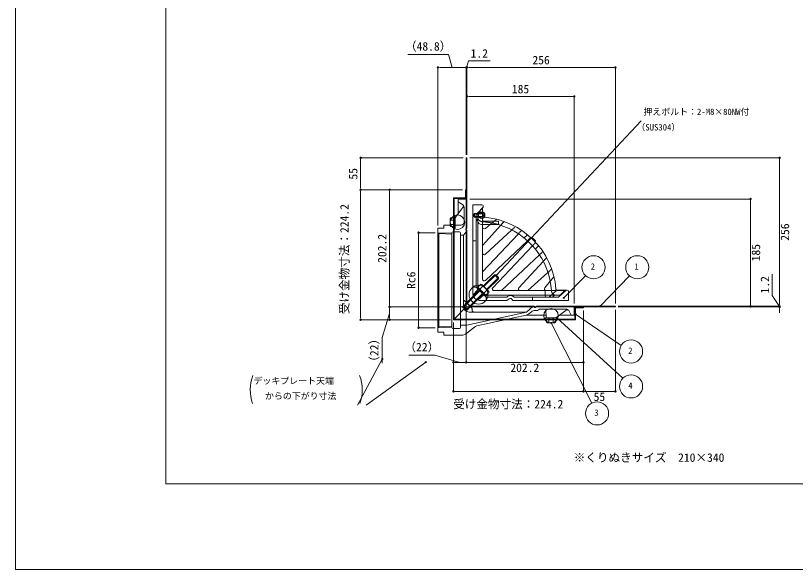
# Model space of a CAD drawing. Units: millimetres, scale not verified. Extents: x -1380 to 1380, y -955 to 955.
# Drawn here: x -1380 to -36, y -955 to 0 of the extents above; entities that cross this region are included whole.
import ezdxf
from ezdxf.enums import TextEntityAlignment as Align

# ---------------------------------------------------------------- set-up
doc = ezdxf.new("R2010")
doc.units = ezdxf.units.MM
doc.header["$LTSCALE"] = 3
doc.linetypes.add('USER1', pattern=[2, 1.25, -0.25, 0.25, -0.25])
doc.linetypes.add('USER2', pattern=[0.375, 0.25, -0.125])
for name, color, linetype, lineweight in [('0-0_0', 7, 'Continuous', 15), ('0-2_L-2', 7, 'Continuous', 18), ('0-3_L-1', 7, 'Continuous', 18), ('0-4_L-5', 2, 'USER1', 18), ('0-5_L-3', 7, 'Continuous', 18), ('0-7_WAKU', 7, 'Continuous', 18), ('0-8_MOJI', 7, 'Continuous', 18), ('0-9_SUNPO', 7, 'Continuous', 18)]:
    doc.layers.add(name, color=color, linetype=linetype, lineweight=lineweight)
doc.styles.add('ＭＳ ゴシック', font='')
doc.styles.get('ＭＳ ゴシック').set_extended_font_data('MS Gothic')

# ---------------------------------------------------------------- blocks, each defined once
blk = doc.blocks.new('_DOT')
at = {"layer": '0-0_0'}
for p, q in [((-0.5, 0), (-1, 0)), ((0.25, 0), (-0.25, 0))]:
    blk.add_line(p, q, dxfattribs=at)
blk.add_circle((0, 0), 0.25, dxfattribs=at)
blk = doc.blocks.new('_DOTSMALL')
at = {"layer": '0-0_0'}
blk.add_line((0.0625, 0), (-0.0625, 0), dxfattribs=at)
blk.add_circle((0, 0), 0.0625, dxfattribs=at)

msp = doc.modelspace()

# ---------------------------------------------------------------- linework, layer by layer
at = {"layer": '0-0_0', "lineweight": 18}
msp.add_lwpolyline([(-1121.274, -807.472), (1121.226, -807.472), (1121.226, 687.528), (-1121.274, 687.528)], close=True, dxfattribs=at)
at = {"layer": '0-2_L-2'}
for p, q in [((-616.918, -321.272), (-609.345, -325.815)), ((-616.918, -321.272), (-616.918, -341.605)), ((-601.918, -316.272), (-601.918, -366.272)), ((-621.518, -347.739), (-607.153, -328.586)), ((-606.918, -330.103), (-606.918, -356.272)), ((-621.918, -361.272), (-621.918, -348.939)), ((-641.918, -361.272), (-630.618, -361.272)), ((-625.118, -351.272), (-623.918, -351.272)), ((-625.118, -359.272), (-623.918, -359.272)), ((-625.118, -361.272), (-611.918, -361.272)), ((-625.118, -361.272), (-623.918, -361.272)), ((-651.918, -374.357), (-651.918, -538.187)), ((-627.918, -375.107), (-651.918, -374.357)), ((-650.418, -375.905), (-650.418, -536.639)), ((-627.918, -374.772), (-627.918, -537.772)), ((-625.918, -372.772), (-614.918, -372.772)), ((-612.918, -374.772), (-612.918, -378.772)), ((-601.918, -371.772), (-607.918, -378.772)), ((-601.918, -366.272), (-603.642, -368.082)), ((-602.918, -369.772), (-601.918, -369.772)), ((-601.918, -369.772), (-601.918, -371.772)), ((-601.918, -371.772), (-601.918, -491.272)), ((-612.918, -378.772), (-607.918, -378.772)), ((-612.918, -378.772), (-612.918, -533.772)), ((-607.918, -378.772), (-607.918, -501.272)), ((-606.918, -491.272), (-607.918, -491.272)), ((-606.918, -491.272), (-592.918, -505.272)), ((-602.518, -501.872), (-625.118, -524.472)), ((-592.918, -505.272), (-592.918, -507.272)), ((-487.418, -501.272), (-591.918, -501.272)), ((-487.418, -501.272), (-499.418, -511.272)), ((-490.789, -510.59), (-495.279, -514.332)), ((-485.418, -501.272), (-487.418, -501.272)), ((-485.418, -502.272), (-485.418, -501.272)), ((-481.918, -501.272), (-483.728, -502.996)), ((-416.918, -501.272), (-481.918, -501.272)), ((-430.749, -506.272), (-476.918, -506.272)), ((-465.042, -519.405), (-465.793, -508.139)), ((-448.384, -520.872), (-429.232, -506.508)), ((-421.918, -516.272), (-426.461, -508.7)), ((-499.418, -511.272), (-601.918, -533.772)), ((-499.418, -511.272), (-597.918, -511.272)), ((-499.537, -516.417), (-584.689, -535.109)), ((-529.764, -523.272), (-529.764, -524.472)), ((-465.251, -516.272), (-499.418, -516.272)), ((-463.047, -521.272), (-449.584, -521.272)), ((-461.918, -523.272), (-461.918, -524.472)), ((-451.918, -523.272), (-451.918, -524.472)), ((-421.918, -516.272), (-442.251, -516.272)), ((-627.918, -537.437), (-651.918, -538.187)), ((-612.918, -537.772), (-612.918, -533.772)), ((-612.918, -533.772), (-601.918, -533.772)), ((-604.201, -549.143), (-588.713, -537.006)), ((-625.918, -539.772), (-614.918, -539.772))]:
    msp.add_line(p, q, dxfattribs=at)
msp.add_lwpolyline([(-623.918, -523.272), (-623.918, -315.272), (-603.118, -315.272), (-603.118, -300.272), (-604.318, -300.272), (-604.318, -314.072), (-625.118, -314.072), (-625.118, -524.472), (-414.718, -524.472), (-414.718, -503.672), (-400.918, -503.672), (-400.918, -502.472), (-415.918, -502.472), (-415.918, -523.272)], close=True, dxfattribs=at)
for points in [[(-601.918, -316.272), (-616.918, -316.272), (-616.918, -321.272)], [(-651.918, -366.772), (-641.918, -366.772), (-641.918, -361.272)], [(-651.918, -366.772), (-651.918, -374.357), (-650.418, -375.905), (-627.918, -376.608)], [(-476.918, -506.272), (-479.918, -508.272), (-484.387, -508.272)], [(-416.918, -501.272), (-416.918, -516.272), (-421.918, -516.272)], [(-651.918, -545.772), (-651.918, -538.187), (-650.418, -536.639), (-627.918, -535.936)], [(-651.918, -545.772), (-641.918, -545.772), (-641.918, -551.272), (-610.369, -551.272)]]:
    msp.add_lwpolyline(points, dxfattribs=at)
for centre, radius, start, end in [((-611.918, -330.103), 5, 0, 59.03624), ((-619.918, -348.939), 2, 143.1301, 180), ((-611.918, -356.272), 5, 270, 0), ((-625.918, -374.772), 2, 90, 180), ((-614.918, -374.772), 2, 0, 90), ((-602.918, -368.772), 1, 136.39718, 270), ((-591.918, -491.272), 10, 180, 270), ((-597.918, -501.272), 10, 180, 270), ((-588.918, -507.272), 4, 180, 270), ((-484.387, -518.272), 10, 90, 129.80557), ((-484.418, -502.272), 1, 180, 313.60282), ((-467.789, -508.272), 2, 3.81407, 90), ((-430.749, -511.272), 5, 30.96376, 90), ((-501.681, -506.65), 10, 282.38076, 309.80557), ((-463.047, -519.272), 2, 183.81407, 270), ((-449.584, -519.272), 2, 270, 306.8699), ((-625.918, -537.772), 2, 180, 270), ((-614.918, -537.772), 2, 270, 0), ((-582.545, -544.877), 10, 102.38076, 128.08515), ((-610.369, -541.272), 10, 270, 308.08515)]:
    msp.add_arc(centre, radius, start, end, dxfattribs=at)
at = {"layer": '0-3_L-1'}
for p, q in [((-591.918, -326.272), (-575.918, -326.272)), ((-591.918, -326.272), (-591.918, -479.272)), ((-574.431, -330.843), (-582.918, -340.268)), ((-574.918, -332.272), (-582.918, -340.556)), ((-574.918, -332.272), (-574.918, -352.272)), ((-573.918, -328.272), (-573.918, -329.504)), ((-582.918, -340.556), (-582.918, -347.509)), ((-574.918, -340.772), (-582.918, -340.772)), ((-582.918, -347.509), (-582.918, -464.272)), ((-574.918, -347.772), (-582.918, -347.772)), ((-623.918, -351.272), (-625.118, -351.272)), ((-623.918, -361.272), (-625.118, -361.272)), ((-585.918, -354.604), (-585.918, -468.301)), ((-574.918, -364.674), (-574.918, -360.272)), ((-574.918, -396.49), (-543.539, -361.531)), ((-572.918, -354.272), (-547.633, -354.272)), ((-561.859, -360.272), (-570.01, -366.989)), ((-574.918, -441.745), (-513.19, -376.126)), ((-524.405, -369.554), (-569.88, -411.629)), ((-591.918, -388.272), (-585.918, -388.272)), ((-497.614, -388.186), (-569.853, -456.738)), ((-503.562, -383.117), (-497.094, -378.064)), ((-490.693, -383.684), (-489.267, -382.965)), ((-484.329, -390.048), (-483.611, -388.622)), ((-574.918, -409.427), (-574.918, -396.49)), ((-488.831, -396.968), (-557.383, -469.207)), ((-483.763, -402.916), (-478.709, -396.449)), ((-542.391, -474.272), (-476.771, -412.544)), ((-470.2, -423.759), (-512.274, -469.235)), ((-574.918, -454.561), (-574.918, -441.745)), ((-497.136, -474.272), (-462.177, -442.893)), ((-458.261, -457.989), (-467.635, -469.364)), ((-582.382, -471.837), (-591.509, -482.378)), ((-572.483, -481.736), (-583.023, -490.863)), ((-555.207, -474.272), (-542.391, -474.272)), ((-510.072, -474.272), (-497.136, -474.272)), ((-466.918, -475.272), (-466.918, -483.272)), ((-465.32, -474.272), (-432.918, -474.272)), ((-431.488, -473.786), (-444.245, -485.272)), ((-432.918, -474.272), (-441.202, -482.272)), ((-428.918, -473.272), (-430.15, -473.272)), ((-426.918, -491.272), (-426.918, -475.272)), ((-532.918, -491.272), (-579.918, -491.272)), ((-533.135, -485.272), (-568.947, -485.272)), ((-568.947, -485.272), (-568.947, -491.272)), ((-533.135, -485.272), (-531.876, -484.368)), ((-532.918, -491.272), (-528.959, -488.429)), ((-426.918, -491.272), (-522.53, -491.272)), ((-444.245, -485.272), (-520.495, -485.272)), ((-488.918, -491.272), (-488.918, -485.272)), ((-461.918, -523.272), (-461.918, -524.472)), ((-451.918, -523.272), (-451.918, -524.472))]:
    msp.add_line(p, q, dxfattribs=at)
at = {"layer": '0-3_L-1', "linetype": 'USER2'}
for p, q in [((-582.918, -340.268), (-585.918, -343.599)), ((-585.918, -343.599), (-585.918, -354.604)), ((-574.918, -352.272), (-574.918, -360.272)), ((-550.791, -351.15), (-561.859, -360.272)), ((-543.539, -361.531), (-537.729, -355.059)), ((-574.918, -364.674), (-574.918, -396.49)), ((-518.188, -363.802), (-524.405, -369.554)), ((-513.19, -376.126), (-507.63, -370.215)), ((-491.795, -382.664), (-497.614, -388.186)), ((-483.31, -391.15), (-488.831, -396.968)), ((-574.918, -409.427), (-574.918, -441.745)), ((-476.771, -412.544), (-470.861, -406.984)), ((-464.448, -417.542), (-470.2, -423.759)), ((-462.177, -442.893), (-455.705, -437.084)), ((-451.796, -450.145), (-458.261, -457.989)), ((-510.072, -474.272), (-542.391, -474.272)), ((-465.32, -474.272), (-497.136, -474.272))]:
    msp.add_line(p, q, dxfattribs=at)
at = {"layer": '0-3_L-1'}
for points in [[(-603.118, -315.272), (-601.918, -315.272), (-601.918, -245.272), (-603.118, -245.272)], [(-415.918, -502.472), (-345.918, -502.472), (-345.918, -501.272), (-415.918, -501.272)]]:
    msp.add_lwpolyline(points, close=True, dxfattribs=at)
for points in [[(-582.918, -340.268), (-582.918, -351.272), (-585.918, -354.604)], [(-576.918, -360.272), (-547.633, -360.272), (-547.633, -354.272)], [(-568.947, -485.272), (-585.918, -468.301), (-591.918, -468.301)], [(-441.202, -482.272), (-448.155, -482.272), (-564.918, -482.272)], [(-430.15, -473.272), (-446.918, -473.272), (-460.245, -485.272)], [(-440.913, -482.272), (-450.913, -482.272), (-454.245, -485.272)]]:
    msp.add_lwpolyline(points, dxfattribs=at)
for centre, radius, start, end in [((-575.918, -328.272), 2, 0, 90), ((-575.918, -329.504), 2, 318, 0), ((-571.918, -344.711), 3, 180, 265.42809), ((-582.918, -482.272), 135, 4.57191, 85.42809), ((-576.918, -354.272), 6, 180, 270), ((-572.918, -352.272), 2, 180, 270), ((-582.918, -482.272), 127, 3.3973, 73.8692), ((-571.918, -364.674), 3, 180, 309.49369), ((-582.918, -482.272), 136.5, 43.32076, 46.67924), ((-571.918, -409.427), 3, 180, 312.7754), ((-571.918, -454.561), 3, 180, 313.49984), ((-564.918, -464.272), 18, 180, 191.95652), ((-555.207, -471.272), 3, 136.50016, 270), ((-510.072, -471.272), 3, 137.2246, 270), ((-465.32, -471.272), 3, 140.50631, 270), ((-579.918, -479.272), 12, 180, 270), ((-564.918, -464.272), 18, 258.04348, 270), ((-526.918, -491.272), 8.5, 47.4631, 125.68533), ((-468.918, -475.272), 2, 0, 90), ((-464.918, -483.272), 2, 180, 270), ((-448.155, -474.272), 8, 183.3973, 270), ((-445.357, -471.272), 3, 184.57191, 270), ((-430.15, -475.272), 2, 90, 132), ((-428.918, -475.272), 2, 0, 90), ((-526.918, -491.272), 3.5, 12.83959, 125.68533), ((-522.53, -490.272), 1, 192.83959, 270), ((-520.495, -484.272), 1, 227.4631, 270)]:
    msp.add_arc(centre, radius, start, end, dxfattribs=at)
at = {"layer": '0-3_L-1', "linetype": 'USER2'}
for centre, radius, start, end in [((-574.918, -347.509), 8, 180, 266.6027), ((-582.918, -482.272), 127, 73.8692, 86.6027)]:
    msp.add_arc(centre, radius, start, end, dxfattribs=at)
at = {"layer": '0-4_L-5'}
for p in [(-603.118, -315.272), (-415.918, -502.472)]:
    msp.add_line(p, (-603.118, -502.472), dxfattribs=at)
at = {"layer": '0-5_L-3'}
for p, q in [((-589.918, -342.097), (-574.918, -342.097)), ((-589.918, -346.447), (-574.918, -346.447)), ((-588.918, -341.097), (-588.918, -347.447)), ((-574.918, -338.872), (-574.918, -349.672)), ((-630.04, -352.519), (-630.618, -349.772)), ((-630.618, -362.772), (-630.04, -360.025)), ((-630.04, -352.519), (-625.118, -352.519)), ((-630.04, -360.025), (-625.118, -360.025)), ((-625.118, -352.272), (-621.918, -352.272)), ((-621.918, -360.272), (-625.118, -360.272)), ((-552.227, -446.968), (-572.668, -467.409)), ((-547.613, -451.581), (-568.054, -472.023)), ((-554.348, -446.968), (-547.613, -453.703)), ((-577.838, -463.312), (-582.958, -468.432)), ((-569.078, -482.313), (-582.958, -468.432)), ((-579.488, -471.902), (-574.368, -466.782)), ((-576.372, -463.705), (-577.838, -463.312)), ((-576.372, -463.705), (-574.368, -466.782)), ((-576.372, -463.705), (-564.351, -475.726)), ((-580.8, -473.419), (-602.785, -495.404)), ((-601.725, -496.465), (-579.739, -474.48)), ((-597.111, -501.079), (-575.125, -479.094)), ((-596.05, -502.14), (-574.065, -480.154)), ((-567.428, -473.723), (-572.548, -478.843)), ((-563.958, -477.193), (-569.078, -482.313)), ((-567.428, -473.723), (-564.351, -475.726)), ((-564.351, -475.726), (-563.958, -477.193)), ((-460.918, -524.472), (-460.918, -521.272)), ((-452.918, -521.272), (-452.918, -524.472)), ((-460.67, -529.395), (-463.418, -529.972)), ((-460.67, -529.395), (-460.67, -524.472)), ((-453.165, -529.395), (-453.165, -524.472)), ((-450.418, -529.972), (-453.165, -529.395))]:
    msp.add_line(p, q, dxfattribs=at)
at = {"layer": '0-5_L-3', "color": 6}
for p, q in [((-621.918, -352.972), (-625.118, -352.972)), ((-621.918, -359.572), (-625.118, -359.572)), ((-460.218, -521.272), (-460.218, -524.472)), ((-453.618, -521.272), (-453.618, -524.472))]:
    msp.add_line(p, q, dxfattribs=at)
at = {"layer": '0-5_L-3', "linetype": 'USER2'}
for p, q in [((-602.785, -495.404), (-608.796, -501.415)), ((-608.796, -503.536), (-601.725, -496.465)), ((-608.796, -501.415), (-602.06, -508.15)), ((-608.796, -501.415), (-608.796, -503.536)), ((-608.796, -503.536), (-604.182, -508.15)), ((-604.182, -508.15), (-597.111, -501.079)), ((-604.182, -508.15), (-602.06, -508.15)), ((-602.06, -508.15), (-596.05, -502.14))]:
    msp.add_line(p, q, dxfattribs=at)
at = {"layer": '0-5_L-3'}
for points in [[(-625.118, -363.772), (-630.04, -363.772), (-630.618, -362.772), (-630.618, -349.772), (-630.04, -348.772), (-625.118, -348.772)], [(-623.918, -366.272), (-623.918, -346.272), (-621.918, -346.272), (-621.918, -366.272)], [(-584.857, -469.362), (-583.443, -467.948), (-568.594, -482.797), (-570.008, -484.211)], [(-446.918, -523.272), (-466.918, -523.272), (-466.918, -521.272), (-446.918, -521.272)], [(-449.418, -524.472), (-449.418, -529.395), (-450.418, -529.972), (-463.418, -529.972), (-464.418, -529.395), (-464.418, -524.472)]]:
    msp.add_lwpolyline(points, close=True, dxfattribs=at)
for points in [[(-574.918, -341.097), (-588.918, -341.097), (-589.918, -342.097), (-589.918, -346.447), (-588.918, -347.447), (-574.918, -347.447)], [(-570.764, -344.992), (-573.018, -344.992), (-573.018, -343.552), (-570.764, -343.552), (-574.918, -338.872)], [(-573.729, -466.348), (-554.348, -446.968), (-552.227, -446.968), (-547.613, -451.581), (-547.613, -453.703), (-566.994, -473.083)]]:
    msp.add_lwpolyline(points, dxfattribs=at)
for centre, radius in [((-618.132, -356.272), 12.485), ((-576.289, -344.272), 5.571), ((-581.845, -481.2), 16.241), ((-456.918, -517.487), 12.485)]:
    msp.add_circle(centre, radius, dxfattribs=at)
at = {"layer": '0-7_WAKU'}
msp.add_lwpolyline([(-1380.024, -954.972), (1379.976, -954.972), (1379.976, 955.028), (-1380.024, 955.028)], close=True, dxfattribs=at)
at = {"layer": '0-9_SUNPO'}
for p, q in [((-651.918, -361.772), (-651.918, -89.429)), ((-646.918, -89.429), (-608.118, -89.429)), ((-608.118, -89.429), (-613.118, -89.429)), ((-603.118, -240.272), (-603.118, -89.429)), ((-603.118, -89.429), (-601.918, -89.429)), ((-603.118, -89.429), (-601.918, -89.429)), ((-603.118, -240.272), (-603.118, -89.429)), ((-601.918, -240.272), (-601.918, -89.429)), ((-601.918, -240.272), (-601.918, -89.429)), ((-350.918, -89.429), (-596.918, -89.429)), ((-596.918, -89.429), (-591.918, -89.429)), ((-345.918, -496.272), (-345.918, -89.429)), ((-601.918, -240.272), (-601.918, -139.429)), ((-421.918, -139.429), (-596.918, -139.429)), ((-416.918, -496.272), (-416.918, -139.429)), ((-551.266, -447.928), (-301.424, -181.26)), ((-608.118, -245.272), (-785.292, -245.272)), ((-785.292, -295.272), (-785.292, -250.272)), ((-596.918, -245.272), (-62.898, -245.272)), ((-62.898, -250.272), (-62.898, -496.272)), ((-609.318, -300.272), (-785.292, -300.272)), ((-609.318, -300.272), (-785.292, -300.272)), ((-785.292, -519.472), (-785.292, -305.272)), ((-609.318, -300.272), (-735.292, -300.272)), ((-735.292, -497.472), (-735.292, -305.272)), ((-603.118, -299.072), (-603.118, -597.985)), ((-603.118, -299.072), (-603.118, -597.985)), ((-596.918, -316.272), (-112.898, -316.272)), ((-112.898, -321.272), (-112.898, -496.272)), ((-656.918, -374.357), (-685.292, -374.357)), ((-685.292, -379.357), (-685.292, -533.187)), ((-434.918, -486.842), (-397.194, -448.645)), ((-372.254, -501.272), (-321.781, -448.635)), ((-62.898, -496.272), (-62.898, -491.272)), ((-399.718, -502.472), (-735.292, -502.472)), ((-399.718, -502.472), (-735.292, -502.472)), ((-735.292, -507.472), (-735.292, -519.472)), ((-400.918, -508.672), (-400.918, -647.985)), ((-400.918, -508.672), (-400.918, -647.985)), ((-400.918, -508.672), (-400.918, -597.985)), ((-345.918, -507.472), (-345.918, -647.985)), ((-340.918, -501.272), (-112.898, -501.272)), ((-340.918, -501.272), (-62.898, -501.272)), ((-340.918, -501.272), (-62.898, -501.272)), ((-340.918, -502.472), (-62.898, -502.472)), ((-62.898, -501.272), (-62.898, -502.472)), ((-62.898, -501.272), (-62.898, -502.472)), ((-62.898, -507.472), (-62.898, -512.472)), ((-446.918, -521.272), (-333.246, -625.419)), ((-414.718, -515.049), (-336.215, -569.046)), ((-630.118, -524.472), (-785.292, -524.472)), ((-630.118, -524.472), (-735.292, -524.472)), ((-625.118, -529.472), (-625.118, -647.985)), ((-625.118, -529.472), (-625.118, -597.985)), ((-456.918, -529.972), (-386.589, -668.083)), ((-656.918, -538.187), (-685.292, -538.187)), ((-747.792, -592.187), (-790.334, -671.547)), ((-672.946, -597.595), (-775.334, -671.547)), ((-608.118, -597.985), (-620.118, -597.985)), ((-598.118, -597.985), (-405.918, -597.985)), ((-405.918, -647.985), (-620.118, -647.985)), ((-350.918, -647.985), (-395.918, -647.985))]:
    msp.add_line(p, q, dxfattribs=at)
for points in [[(-627.518, -89.429), (-633.397, -66.929), (-703.925, -66.929)], [(-602.518, -89.429), (-599.068, -77.929), (-562.042, -77.929)], [(-62.898, -501.872), (-75.398, -482.647), (-75.398, -445.621)], [(-735.292, -513.472), (-747.792, -554.881), (-747.792, -599.419)], [(-614.118, -597.985), (-657.386, -585.485), (-701.924, -585.485)]]:
    msp.add_lwpolyline(points, dxfattribs=at)
for centre in [(-383.581, -433.993), (-308.168, -433.983), (-318.926, -579.1), (-318.926, -639.381), (-377.513, -685.905)]:
    msp.add_circle(centre, 20, dxfattribs=at)
for centre, start, end in [((-902.906, -645.505), 159.84283, 198.83066), ((-854.909, -645.505), 341.16934, 20.15717)]:
    msp.add_arc(centre, 72.528, start, end, dxfattribs=at)

# ---------------------------------------------------------------- block references
for name, p, xscale, yscale, rotation in [('_DOT', (-651.918, -89.429), 5, 5, 180), ('_DOT', (-601.918, -89.429), 5, 5, 180), ('_DOT', (-601.918, -89.429), 5, 5, 180), ('_DOT', (-601.918, -139.429), 5, 5, 180), ('_DOT', (-785.292, -245.272), 5, 5, 90), ('_DOT', (-62.898, -245.272), 5, 5, 90), ('_DOT', (-785.292, -300.272), 5, 5, 270), ('_DOT', (-785.292, -300.272), 5, 5, 90), ('_DOT', (-735.292, -300.272), 5, 5, 90), ('_DOT', (-112.898, -316.272), 5, 5, 90), ('_DOT', (-685.292, -374.357), 5, 5, 90), ('_DOTSMALL', (-551.266, -447.928), 15, 15, 226.86572), ('_DOTSMALL', (-434.918, -486.842), 15, 15, 225.35715), ('_DOT', (-112.898, -501.272), 5, 5, 270), ('_DOT', (-62.898, -501.272), 5, 5, 270), ('_DOT', (-62.898, -501.272), 5, 5, 270), ('_DOT', (-735.292, -502.472), 5, 5, 270), ('_DOT', (-735.292, -502.472), 5, 5, 90), ('_DOTSMALL', (-372.254, -501.272), 15, 15, 226.20211), ('_DOT', (-62.898, -502.472), 5, 5, 90), ('_DOT', (-785.292, -524.472), 5, 5, 270), ('_DOT', (-735.292, -524.472), 5, 5, 270), ('_DOTSMALL', (-446.918, -521.272), 15, 15, 137.50384), ('_DOTSMALL', (-414.718, -515.049), 15, 15, 145.47798), ('_DOT', (-685.292, -538.187), 5, 5, 270), ('_DOTSMALL', (-456.918, -529.972), 15, 15, 116.98604), ('_DOTSMALL', (-747.792, -592.187), 15, 15, 61.80564), ('_DOTSMALL', (-672.946, -597.595), 15, 15, 35.83937), ('_DOT', (-625.118, -597.985), 5, 5, 180), ('_DOT', (-603.118, -597.985), 5, 5, 180), ('_DOT', (-625.118, -647.985), 5, 5, 180), ('_DOT', (-400.918, -647.985), 5, 5, 180)]:
    msp.add_blockref(name, p, dxfattribs=dict(at, xscale=xscale, yscale=yscale, rotation=rotation))
at = {"layer": '0-9_SUNPO', "xscale": 5, "yscale": 5}
for p in [(-603.118, -89.429), (-603.118, -89.429), (-345.918, -89.429), (-416.918, -139.429), (-603.118, -597.985), (-400.918, -597.985), (-400.918, -647.985), (-345.918, -647.985)]:
    msp.add_blockref('_DOT', p, dxfattribs=at)

# ---------------------------------------------------------------- texts
at = {"layer": '0-8_MOJI', "style": 'ＭＳ ゴシック'}
for s, height, p in [('押えボルト：2-M8×80NW付', 11, (-297.566, -174.662)), ('（SUS304）', 11, (-309.672, -201.413)), ('デッキプレート天端', 11, (-969.776, -638.577)), ('からの下がり寸法', 11, (-950.055, -664.719)), ('※くりぬきサイズ\u3000210×340', 14.66, (-417.72, -773.862))]:
    msp.add_text(s, height=height, dxfattribs=at).set_placement(p, align=Align.BOTTOM_LEFT)
at = {"layer": '0-9_SUNPO', "style": 'ＭＳ ゴシック'}
for s, height, p in [('（48.8）', 14.66, (-708.661, -64.762)), ('1.2', 14.66, (-595.555, -76.929)), ('256', 14.66, (-488.918, -88.429)), ('185', 14.66, (-524.418, -138.429)), ('2', 11, (-388.454, -441.493)), ('1', 11, (-313.041, -441.483)), ('（22）', 14.66, (-709.655, -583.318)), ('2', 11, (-323.799, -586.6)), ('202.2', 14.66, (-527.018, -618.985)), ('4', 11, (-323.799, -646.881)), ('55', 14.66, (-383.418, -668.985)), ('受け金物寸法：224.2', 14.66, (-625.613, -681.793)), ('3', 11, (-382.387, -693.405))]:
    msp.add_text(s, height=height, dxfattribs=at).set_placement(p, align=Align.BOTTOM_LEFT)
for s, p in [('55', (-786.292, -282.772)), ('受け金物寸法：224.2', (-801.345, -514.854)), ('256', (-41.898, -388.272)), ('202.2', (-736.292, -426.372)), ('185', (-91.898, -423.772)), ('Rc6', (-686.292, -471.272)), ('1.2', (-76.398, -479.134)), ('（22）', (-749.959, -607.15))]:
    msp.add_text(s, height=14.66, rotation=90, dxfattribs=at).set_placement(p, align=Align.BOTTOM_LEFT)

doc.saveas('drawing.dxf')
